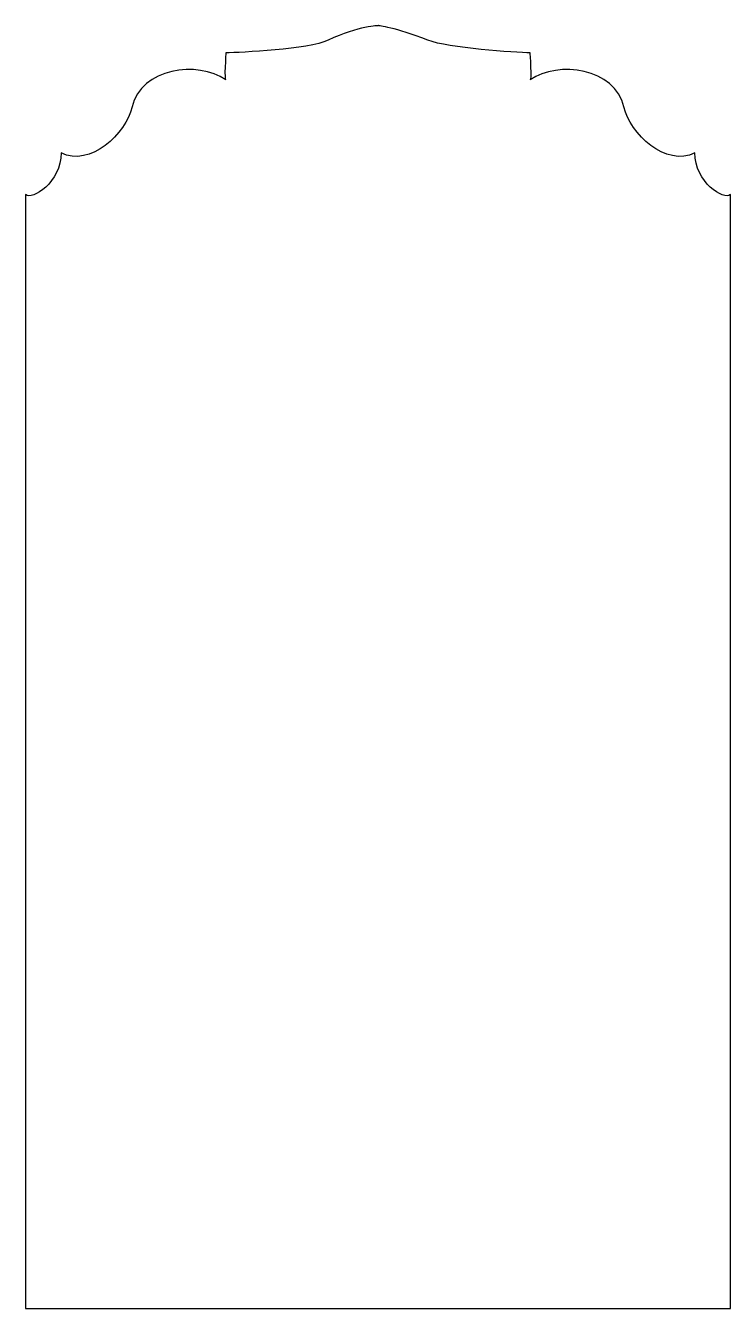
# Model space of a CAD drawing. Header units: centimetres. Extents: x -3.1 to 2.9, y -3.9 to 7.1.
import ezdxf

# ---------------------------------------------------------------- set-up
doc = ezdxf.new("R2010")
doc.units = ezdxf.units.CM
doc.header["$MEASUREMENT"] = 0
doc.layers.add('Camada 1', color=7, linetype='Continuous')

msp = doc.modelspace()

# ---------------------------------------------------------------- linework, layer by layer
at = {"layer": 'Camada 1'}
msp.add_open_spline([(-3.14437, -3.87619), (-3.14437, -3.87619), (-3.14437, 5.61831), (-3.14437, 5.61831), (-3.14437, 5.61831), (-3.09098, 5.56497), (-2.842, 5.72494), (-2.842, 5.97396), (-2.842, 5.97396), (-2.593, 5.84947), (-2.28849, 6.13911), (-2.23729, 6.36531), (-2.23729, 6.36531), (-2.16228, 6.69652), (-1.67606, 6.76375), (-1.43693, 6.5965), (-1.43693, 6.5965), (-1.45468, 6.57869), (-1.43693, 6.82769), (-1.43693, 6.82769), (-1.43693, 6.82769), (-1.31236, 6.82769), (-0.73126, 6.85685), (-0.56537, 6.93442), (-0.56537, 6.93442), (-0.30015, 7.05854), (-0.136, 7.05854), (-0.136, 7.05854), (-0.136, 7.05854), (-0.136, 7.05854), (0.0028, 7.04589), (0.2858, 6.93442), (0.2858, 6.93442), (0.45619, 6.86724), (1.0328, 6.82769), (1.15736, 6.82769), (1.15736, 6.82769), (1.15736, 6.82769), (1.17509, 6.57866), (1.15736, 6.5965), (1.15736, 6.5965), (1.39646, 6.76374), (1.88269, 6.69649), (1.95767, 6.36531), (1.95767, 6.36531), (2.00887, 6.13914), (2.31338, 5.8495), (2.5624, 5.97396), (2.5624, 5.97396), (2.5624, 5.72493), (2.81135, 5.56497), (2.86474, 5.61831), (2.86474, 5.61831), (2.86474, 5.61831), (2.86474, -3.87616), (2.86474, -3.87616), (2.86474, -3.87616), (2.86474, -3.87616), (-3.14437, -3.87616), (-3.14437, -3.87616), (-3.14437, -3.87616), (-3.14437, -3.87616), (-3.14437, -3.87619), (-3.14437, -3.87619)], degree=3, knots=[0, 0, 0, 0, 0.05882353, 0.05882353, 0.05882353, 0.05882353, 0.11764706, 0.11764706, 0.11764706, 0.11764706, 0.17647059, 0.17647059, 0.17647059, 0.17647059, 0.23529412, 0.23529412, 0.23529412, 0.23529412, 0.29411765, 0.29411765, 0.29411765, 0.29411765, 0.35294118, 0.35294118, 0.35294118, 0.35294118, 0.41176471, 0.41176471, 0.41176471, 0.41176471, 0.47058824, 0.47058824, 0.47058824, 0.47058824, 0.52941176, 0.52941176, 0.52941176, 0.52941176, 0.58823529, 0.58823529, 0.58823529, 0.58823529, 0.64705882, 0.64705882, 0.64705882, 0.64705882, 0.70588235, 0.70588235, 0.70588235, 0.70588235, 0.76470588, 0.76470588, 0.76470588, 0.76470588, 0.82352941, 0.82352941, 0.82352941, 0.82352941, 0.88235294, 0.88235294, 0.88235294, 0.88235294, 1, 1, 1, 1], dxfattribs=at)

doc.saveas('drawing.dxf')
